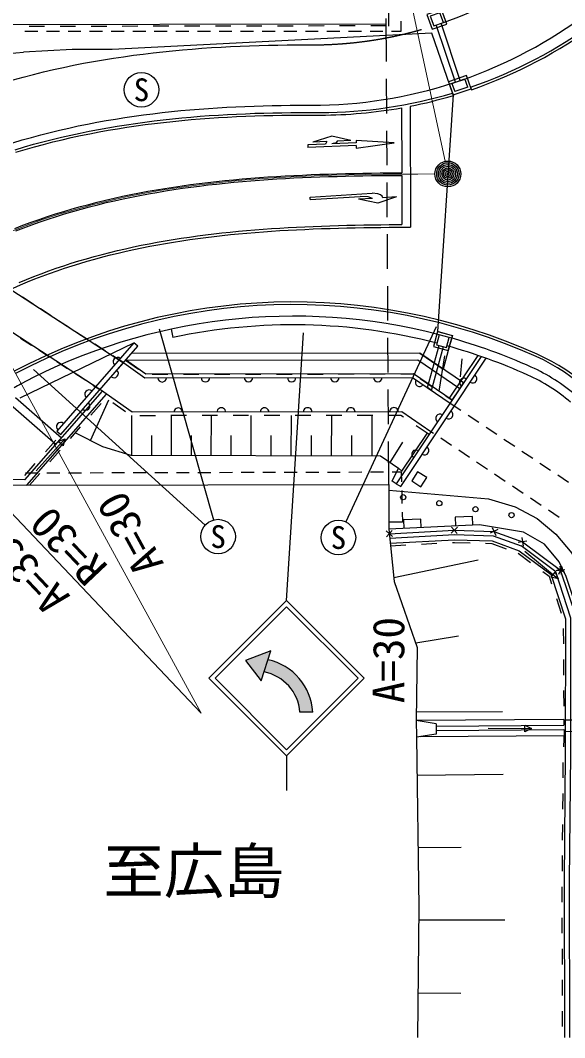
# Model space of a CAD drawing. Units: millimetres, scale not verified. Extents: x 40000 to 680000, y 20000 to 380000.
# Drawn here: x 430603 to 462144, y 238234 to 297162 of the extents above; entities that cross this region are included whole.
import ezdxf
from ezdxf.enums import TextEntityAlignment as Align

# ---------------------------------------------------------------- set-up
doc = ezdxf.new("R2010")
doc.units = ezdxf.units.MM
doc.header["$LTSCALE"] = 1000
doc.header["$PDMODE"] = 32
doc.header["$PDSIZE"] = 500
doc.linetypes.add('CHAIN', pattern=[18.5, 12, -1.5, 3.5, -1.5])
doc.linetypes.add('DASHED', pattern=[7.5, 6, -1.5])
for name, color, linetype, lineweight in [('M-BGD', 7, 'Continuous', 25), ('M-BGD-EXST', 7, 'Continuous', 25), ('M-BMK', 2, 'CHAIN', 13), ('M-BMK-OTRS', 5, 'Continuous', 25), ('M-BMK-SRVR', 3, 'Continuous', 25), ('M-STR-HTXT', 7, 'Continuous', 13), ('M-STR-STR1', 1, 'Continuous', 25), ('M-STR-STRC', 7, 'Continuous', 25)]:
    doc.layers.add(name, color=color, linetype=linetype, lineweight=lineweight)
doc.layers.add('M-BMK-HTXT', color=7, linetype='Continuous')
doc.layers.add('M-OTRS', color=6, linetype='Continuous')
doc.styles.add('ＭＳ ゴシック', font='')
doc.styles.get('ＭＳ ゴシック').set_extended_font_data('MS Gothic')

msp = doc.modelspace()

# ---------------------------------------------------------------- hatches: boundary and pattern name
at = {"layer": 'M-STR-STRC'}
for points in [[(445122, 260647), (443652, 260083), (444564, 258899)], [(445122, 260647), (443652, 260083), (444564, 258899)], [(444957, 260128), (445122, 260647), (443652, 260083), (444564, 258899), (444730, 259418)], [(444957, 260128), (444730, 259418, -0.33505), (446806, 257095), (447549, 257096, 0.33299)]]:
    msp.add_hatch(color=256, dxfattribs=at).paths.add_polyline_path(points)

# ---------------------------------------------------------------- linework, layer by layer
at = {"layer": 'M-BGD'}
for p, q in [((451950, 299629), (451945, 296817)), ((451818, 294769), (451805, 297261)), ((452648, 297110), (452645, 296513)), ((431617, 296513), (430867, 296513)), ((432006, 296807), (431106, 296805)), ((432867, 296513), (432117, 296513)), ((433806, 296810), (432906, 296809)), ((434117, 296513), (433367, 296513)), ((435367, 296513), (434617, 296513)), ((435606, 296813), (434706, 296812)), ((436617, 296513), (435867, 296513)), ((437406, 296817), (436506, 296815)), ((437867, 296513), (437117, 296513)), ((439206, 296820), (438306, 296818)), ((439117, 296513), (438367, 296513)), ((440367, 296513), (439617, 296513)), ((441006, 296823), (440106, 296821)), ((441617, 296513), (440867, 296513)), ((442806, 296826), (441906, 296824)), ((442867, 296513), (442117, 296513)), ((444117, 296513), (443367, 296513)), ((444606, 296829), (443706, 296828)), ((445367, 296513), (444617, 296513)), ((446406, 296832), (445506, 296831)), ((446617, 296513), (445867, 296513)), ((447867, 296513), (447117, 296513)), ((448206, 296835), (447306, 296834)), ((449117, 296513), (448367, 296513)), ((450006, 296839), (449106, 296837)), ((450367, 296513), (449617, 296513)), ((451617, 296513), (450867, 296513)), ((451806, 296842), (450906, 296840)), ((452645, 296513), (452117, 296513)), ((451835, 291769), (451824, 293769)), ((456459, 293958), (455420, 293598)), ((455420, 293598), (455682, 292842)), ((455611, 293505), (456366, 293767)), ((455611, 293505), (455774, 293033)), ((456530, 293295), (456366, 293767)), ((456721, 293202), (456459, 293958)), ((455682, 292842), (456721, 293202)), ((456530, 293295), (455774, 293033)), ((451851, 288769), (451840, 290769)), ((451868, 285769), (451857, 287769)), ((451884, 282769), (451873, 284769)), ((451901, 279769), (451890, 281769)), ((431349, 280718), (430720, 281127)), ((432397, 280038), (431768, 280446)), ((433446, 279357), (432817, 279765)), ((430617, 278760), (431246, 278352)), ((434494, 278677), (433865, 279085)), ((439339, 279274), (439444, 278785)), ((451917, 276769), (451906, 278769)), ((437181, 278478), (432716, 273363)), ((435543, 277996), (434914, 278404)), ((437406, 278280), (437181, 278478)), ((431665, 278080), (432294, 277671)), ((436591, 277315), (435962, 277724)), ((452646, 270165), (457601, 277585)), ((455173, 277736), (454853, 275687)), ((457107, 277757), (455449, 275275)), ((432714, 277399), (433343, 276991)), ((436704, 277479), (437444, 276966)), ((456193, 277550), (456089, 276518)), ((433762, 276719), (434392, 276310)), ((438248, 276662), (439148, 276663)), ((440048, 276664), (440948, 276666)), ((441848, 276667), (442748, 276668)), ((443648, 276669), (444548, 276670)), ((445448, 276671), (446348, 276672)), ((447248, 276673), (448148, 276675)), ((449048, 276676), (449948, 276677)), ((450848, 276678), (451748, 276679)), ((452648, 276680), (453387, 276681)), ((453387, 276681), (453435, 276648)), ((453765, 276423), (454509, 275917)), ((434811, 276038), (435218, 275774)), ((455621, 275161), (456065, 275826)), ((456065, 275826), (456287, 276158)), ((430323, 275309), (432983, 272987)), ((451934, 273769), (451923, 275769)), ((455253, 275411), (455623, 275160)), ((429874, 275037), (432653, 272611)), ((434671, 272831), (435726, 275177)), ((434691, 274298), (435285, 274975)), ((436702, 274485), (435966, 275004)), ((455510, 274994), (456133, 274577)), ((437064, 271975), (437070, 274263)), ((438430, 274262), (437530, 274261)), ((440230, 274265), (439330, 274263)), ((439361, 271969), (439367, 274266)), ((442030, 274267), (441130, 274266)), ((441666, 271963), (441672, 274268)), ((443830, 274269), (442930, 274268)), ((443981, 271957), (443987, 274271)), ((445630, 274271), (444730, 274270)), ((446305, 271951), (446311, 274274)), ((447430, 274274), (446530, 274272)), ((449230, 274276), (448330, 274275)), ((448638, 271944), (448644, 274277)), ((451030, 274278), (450130, 274277)), ((450980, 271938), (450986, 274280)), ((452646, 274280), (451930, 274279)), ((452798, 274177), (452646, 274280)), ((456549, 274299), (457173, 273883)), ((433505, 272945), (434098, 273622)), ((454286, 273164), (453542, 273670)), ((457588, 273605), (458212, 273188)), ((431515, 271069), (433188, 272927)), ((432797, 272774), (433188, 272927)), ((433188, 272927), (433076, 272523)), ((438213, 271972), (438216, 273120)), ((440514, 271966), (440517, 273119)), ((442824, 271960), (442827, 273117)), ((445143, 271954), (445146, 273116)), ((447471, 271947), (447474, 273114)), ((449809, 271941), (449812, 273112)), ((454547, 273229), (454398, 273329)), ((455587, 272535), (454963, 272951)), ((458628, 272910), (459251, 272494)), ((432058, 272159), (432652, 272836)), ((432318, 271592), (432911, 272268)), ((433076, 272523), (432797, 272774)), ((451953, 270276), (451939, 272769)), ((452036, 271555), (452759, 272731)), ((456626, 271840), (456002, 272257)), ((459667, 272216), (460290, 271799)), ((430871, 270806), (431465, 271483)), ((457665, 271146), (457042, 271562)), ((460706, 271521), (461330, 271104)), ((430895, 270950), (431645, 270952)), ((431131, 270238), (431724, 270915)), ((432145, 270953), (432895, 270955)), ((433395, 270956), (434145, 270958)), ((434645, 270960), (435395, 270962)), ((435895, 270963), (436645, 270965)), ((437145, 270966), (437895, 270968)), ((438395, 270969), (439145, 270971)), ((439645, 270973), (440395, 270975)), ((440895, 270976), (441645, 270978)), ((442145, 270979), (442895, 270981)), ((443395, 270982), (444145, 270984)), ((444645, 270986), (445395, 270988)), ((445895, 270989), (446645, 270991)), ((447145, 270992), (447895, 270994)), ((448395, 270995), (449145, 270997)), ((449645, 270999), (450395, 271001)), ((450895, 271002), (451645, 271004)), ((452145, 271005), (452676, 271007)), ((452676, 271007), (452689, 270430)), ((458705, 270451), (458081, 270868)), ((461745, 270827), (462369, 270410)), ((430972, 270238), (451953, 270276)), ((451953, 270276), (451953, 267681)), ((452700, 269930), (452716, 269180)), ((459744, 269756), (459120, 270173)), ((460783, 269062), (460159, 269479)), ((461822, 268367), (461199, 268784)), ((452727, 268680), (452740, 268103)), ((453802, 268275), (452803, 268224)), ((452803, 268224), (452828, 267725)), ((453827, 267775), (453802, 268275)), ((456798, 268426), (455799, 268376)), ((455799, 268376), (455824, 267876)), ((456823, 267927), (456798, 268426)), ((451793, 267589), (452165, 267255)), ((452146, 267608), (451812, 267236)), ((452740, 268103), (451953, 268103)), ((451953, 267681), (452256, 264664)), ((455931, 267795), (455567, 267452)), ((455577, 267805), (455920, 267442)), ((458275, 267661), (457822, 267450)), ((457943, 267782), (458154, 267329)), ((459948, 266990), (459453, 266919)), ((459665, 267202), (459737, 266707)), ((452044, 266727), (452943, 266775)), ((453842, 266823), (454741, 266871)), ((455639, 266919), (455759, 266925)), ((455759, 266925), (456659, 266898)), ((457559, 266872), (457917, 266861)), ((457917, 266861), (458763, 266553)), ((461626, 265216), (459615, 266719)), ((459843, 266421), (461761, 264818)), ((452236, 264880), (457130, 265909)), ((459443, 266306), (460164, 265767)), ((460885, 265229), (461238, 264965)), ((461353, 264915), (461593, 265202)), ((461593, 265202), (461761, 264818)), ((462156, 265340), (461661, 265269)), ((461685, 265416), (462132, 265193)), ((461797, 265081), (462020, 265528)), ((461873, 265552), (461944, 265057)), ((461238, 264965), (461381, 264529)), ((461761, 264818), (461353, 264915)), ((461662, 263673), (461943, 262818)), ((462064, 261937), (462069, 261037)), ((453519, 261095), (455985, 261506)), ((462075, 260137), (462080, 259237)), ((462086, 258337), (462092, 257437)), ((453546, 257108), (458546, 257130)), ((453536, 256619), (462094, 256692)), ((454691, 256408), (453536, 256606)), ((453536, 256606), (453556, 255633)), ((454691, 256408), (454699, 255815)), ((454693, 256279), (462100, 256342)), ((454699, 255815), (453556, 255633)), ((454696, 256029), (462105, 256092)), ((457717, 256162), (460217, 256143)), ((459840, 255958), (459843, 256333)), ((460217, 256143), (459840, 255958)), ((459843, 256333), (460217, 256143)), ((462110, 255975), (462069, 255076)), ((453794, 255671), (462097, 255742)), ((462046, 254177), (462038, 253277)), ((453587, 253448), (458587, 253501)), ((462030, 252377), (462022, 251477)), ((462014, 250577), (462006, 249677)), ((453642, 249257), (456142, 249271)), ((461998, 248777), (461990, 247877)), ((461985, 246977), (461986, 246077)), ((461987, 245177), (461989, 244277)), ((453680, 245067), (458680, 245068)), ((461990, 243377), (461991, 242477)), ((461992, 241577), (461993, 240677)), ((453637, 240835), (456137, 240820)), ((461995, 239777), (461996, 238877))]:
    msp.add_line(p, q, dxfattribs=at)
at = {"layer": 'M-BGD', "linetype": 'DASHED'}
for p, q in [((455810, 293576), (454695, 296894)), ((456094, 293672), (454979, 296989)), ((454195, 275889), (454863, 278332)), ((454431, 275729), (455124, 278261)), ((454431, 275729), (454195, 275889))]:
    msp.add_line(p, q, dxfattribs=at)
at = {"layer": 'M-BGD'}
for points in [[(455310, 296950), (455011, 297796), (454165, 297497), (454464, 296651)], [(455119, 297041), (454920, 297605), (454356, 297406), (454555, 296842)], [(455401, 278030), (455638, 278895), (454773, 279132), (454536, 278267)], [(455297, 278214), (455455, 278791), (454877, 278948), (454720, 278371)], [(455166, 278869), (455166, 278869), (455166, 278870), (455166, 278869)], [(455166, 278869), (455166, 278869), (455166, 278870), (455166, 278869)], [(453621, 271017), (453280, 270487), (453810, 270146), (454151, 270676)]]:
    msp.add_lwpolyline(points, close=True, dxfattribs=at)
for points in [[(411669, 296933), (425526, 296916), (451806, 296962)], [(430161, 290069), (430702, 290231), (431244, 290384), (431786, 290530), (432328, 290669), (432871, 290801), (433413, 290925), (433956, 291042), (434498, 291153), (435040, 291258), (435582, 291356), (436123, 291447), (436664, 291533), (437205, 291613), (437744, 291687), (438283, 291756), (438821, 291820), (439358, 291878), (439895, 291931), (440430, 291980), (440964, 292024), (441498, 292063), (442030, 292098), (442561, 292129), (443091, 292157), (443620, 292180), (444148, 292199), (444674, 292216), (445200, 292229), (445724, 292238), (446247, 292245), (446768, 292249), (447289, 292250), (447808, 292249), (448000, 292248)], [(432716, 273363), (432941, 273166), (437406, 278280)], [(456287, 276158), (453756, 277882), (437040, 277861)], [(457309, 277688), (452389, 270320), (452646, 270165)], [(436591, 277315), (437819, 276462), (453326, 276481), (455510, 274994)], [(455623, 275160), (453387, 276682), (437882, 276663), (436688, 277492)], [(456065, 275826), (453633, 277482), (436691, 277461)], [(435348, 275684), (430837, 270539), (425392, 270563), (423336, 266854), (420635, 259766)], [(423608, 266727), (425568, 270262), (430972, 270238), (435595, 275510)], [(454398, 273329), (452707, 274480), (437084, 274461), (435256, 275750)], [(433803, 273270), (435369, 272472), (437009, 271973), (451477, 271935), (452523, 271224)], [(452389, 270320), (452153, 270462), (452523, 271224), (452709, 271043), (454174, 273239)], [(451953, 269951), (457735, 269451), (459282, 268991), (460552, 268310), (461623, 267399), (462553, 266295), (463089, 265205), (463505, 263699), (463643, 238234)], [(463010, 238234), (463009, 262610), (462240, 264952), (461832, 265793), (460975, 266822), (459763, 267523), (457200, 267946), (451953, 267681)], [(451979, 267422), (455749, 267623), (458049, 267555), (459701, 266954), (461908, 265304)], [(452004, 267173), (455752, 267373), (458001, 267307), (459615, 266719)], [(452034, 266874), (455755, 267073), (457944, 267008), (459513, 266437), (461365, 265053)], [(462445, 238235), (462433, 247322), (462498, 254669), (462509, 262530), (461626, 265216)], [(462807, 238235), (462747, 247297), (462822, 262577), (461908, 265304)], [(452256, 264664), (453606, 260838), (453536, 256606), (453556, 255633)], [(462145, 238235), (462132, 247323), (462199, 254671), (462208, 262482), (461365, 265053)], [(462623, 256631), (462095, 256621), (462100, 256342)], [(462105, 256092), (462107, 255973), (462635, 255984), (462623, 256631)], [(453556, 255633), (453686, 245797), (453609, 238241)]]:
    msp.add_lwpolyline(points, dxfattribs=at)
at = {"layer": 'M-BGD', "linetype": 'DASHED'}
msp.add_lwpolyline([(430187, 293721), (430772, 293880), (431357, 294032), (431941, 294175), (432524, 294310), (433107, 294438), (433688, 294558), (434269, 294672), (434848, 294778), (435426, 294877), (436003, 294970), (436578, 295057), (437152, 295137), (437723, 295211), (438294, 295280), (438862, 295343), (439429, 295400), (439994, 295453), (440556, 295500), (441117, 295542), (441676, 295580), (442233, 295614), (442788, 295643), (443340, 295669), (443891, 295690), (444439, 295708), (444985, 295722), (445529, 295733), (446071, 295741), (446611, 295746), (447148, 295748), (447683, 295747), (447936, 295747)], dxfattribs=at)
at = {"layer": 'M-BGD'}
for centre in [(452788, 269537), (454881, 269192), (456974, 268846), (459067, 268500)]:
    msp.add_circle(centre, 150, dxfattribs=at)
for centre, radius, start, end in [((447588, 318606), 22843, 289.25096, 304.80065), ((447513, 318732), 26489, 271.05398, 307.16662), ((446415, 246304), 33721, 75.46758, 117.87605), ((446415, 246304), 33221, 75.4792, 102.11272), ((446418, 246310), 33715, 65.84885, 74.45226), ((446415, 246304), 33221, 65.84928, 74.44739), ((436229, 277388), 250, 48.87953, 228.87953), ((455815, 267263), 10750, 49.36543, 65.86032), ((436032, 276706), 250, 228.87953, 48.87953), ((438824, 276463), 250, 180.07077, 0.07077), ((441324, 276466), 250, 180.07077, 0.07077), ((443824, 276469), 250, 180.07077, 0.07077), ((446324, 276473), 250, 180.07077, 0.07077), ((448824, 276476), 250, 180.07077, 0.07077), ((451324, 276479), 250, 180.07077, 0.07077), ((456305, 276185), 250, 56.26546, 236.26546), ((456811, 276402), 250, 236.26213, 56.26213), ((455815, 267263), 10250, 49.43665, 65.86032), ((442577, 254509), 24678, 118.90491, 120.00614), ((453737, 276201), 250, 145.74866, 325.74866), ((434585, 275504), 250, 48.87953, 228.87953), ((434388, 274823), 250, 228.87953, 48.87953), ((439753, 274464), 250, 0.07105, 180.07105), ((442253, 274467), 250, 0.07105, 180.07105), ((444753, 274470), 250, 0.07105, 180.07105), ((447253, 274473), 250, 0.07105, 180.07105), ((449753, 274476), 250, 0.07105, 180.07105), ((452253, 274480), 250, 0.07105, 180.07105), ((454917, 274106), 250, 56.26546, 236.26546), ((455423, 274323), 250, 236.26213, 56.26213), ((432941, 273621), 250, 48.87953, 228.87953), ((453529, 272027), 250, 56.26546, 236.26546), ((454034, 272244), 250, 236.26213, 56.26213)]:
    msp.add_arc(centre, radius, start, end, dxfattribs=at)
at = {"layer": 'M-BGD', "linetype": 'DASHED'}
msp.add_arc((447513, 318732), 22989, 271.05398, 287.4594, dxfattribs=at)
at = {"layer": 'M-BGD-EXST'}
for p, q in [((454698, 279415), (449455, 268109)), ((438655, 279299), (441790, 268220)), ((431369, 276935), (441320, 267929))]:
    msp.add_line(p, q, dxfattribs=at)
for centre in [(437621, 293140), (442062, 267258), (449034, 267202)]:
    msp.add_circle(centre, 1000, dxfattribs=at)
at = {"layer": 'M-BMK'}
msp.add_lwpolyline([(430016, 284921), (430948, 285283), (431890, 285618), (432840, 285929), (433799, 286214), (434764, 286476), (435735, 286714), (436711, 286931), (437692, 287126), (438676, 287302), (439664, 287459), (440654, 287597), (441647, 287719), (442641, 287825), (443637, 287917), (444634, 287994), (445632, 288059), (446631, 288113), (447630, 288156), (448629, 288190), (449629, 288216), (450629, 288235), (451628, 288248), (452628, 288256), (453628, 288261), (454628, 288262)], dxfattribs=at)
at = {"layer": 'M-BMK-OTRS'}
for p, q in [((454441, 296418), (435931, 295470)), ((455682, 292842), (454441, 296418)), ((433610, 295472), (430783, 295311)), ((435931, 295470), (433610, 295472)), ((455682, 292842), (454773, 279134)), ((454773, 279134), (455639, 278897)), ((455639, 278897), (455402, 278032)), ((430589, 275303), (437181, 278484)), ((437041, 277867), (437407, 278286)), ((437407, 278286), (437181, 278484)), ((453757, 277884), (437041, 277867)), ((453757, 277884), (455109, 276963)), ((455402, 278032), (455109, 276963))]:
    msp.add_line(p, q, dxfattribs=at)
msp.add_arc((434616, 249380), 46086, 94.76994, 103.69373, dxfattribs=at)
at = {"layer": 'M-BMK-SRVR'}
for radius in [750, 650, 550, 450, 350, 250, 150, 50]:
    msp.add_circle((455378, 288263), radius, dxfattribs=at)
msp.add_point((455378, 288263), dxfattribs=at)
at = {"layer": 'M-OTRS'}
msp.add_point((455378, 288263), dxfattribs=at)
at = {"layer": 'M-STR-HTXT'}
for p, q in [((455221, 288996), (443984, 341421)), ((426693, 283352), (441076, 257024)), ((420449, 278808), (441076, 257024))]:
    msp.add_line(p, q, dxfattribs=at)
at = {"layer": 'M-STR-STR1'}
for p, q in [((414596, 291600), (436574, 277327)), ((435218, 275774), (413490, 289900)), ((435218, 275774), (436574, 277327))]:
    msp.add_line(p, q, dxfattribs=at)
at = {"layer": 'M-STR-STRC'}
for p, q in [((455644, 292952), (455693, 292810)), ((456691, 293288), (456740, 293146)), ((447747, 291825), (447998, 291823)), ((452682, 292088), (452702, 288332)), ((453182, 292172), (453218, 285185)), ((448261, 289988), (447262, 289948)), ((447262, 289948), (447268, 289798)), ((448643, 290454), (447556, 290110)), ((448355, 290142), (447556, 290110)), ((448284, 289993), (448261, 289988)), ((448355, 290142), (448284, 289993)), ((449754, 290199), (448643, 290454)), ((448894, 290071), (448661, 290004)), ((450060, 290061), (448661, 290004)), ((448955, 290166), (448894, 290071)), ((449754, 290199), (448955, 290166)), ((450054, 290211), (450060, 290061)), ((452261, 290075), (450054, 290211)), ((450072, 289761), (452261, 290075)), ((450066, 289911), (447268, 289798)), ((450066, 289911), (450072, 289761)), ((452702, 288182), (452717, 285332)), ((447394, 286929), (450988, 287147)), ((451314, 287120), (450988, 287147)), ((451465, 287062), (451314, 287120)), ((451566, 286980), (451465, 287062)), ((451605, 286884), (451566, 286980)), ((447403, 286779), (447394, 286929)), ((447403, 286779), (450298, 286955)), ((451006, 286848), (450207, 286799)), ((451323, 286567), (450207, 286799)), ((450758, 286946), (450298, 286955)), ((451006, 286848), (450758, 286946)), ((452403, 286933), (451323, 286567)), ((452403, 286933), (451605, 286884)), ((446029, 263550), (447005, 279065)), ((441529, 259050), (446029, 263550)), ((450529, 259050), (446029, 263550)), ((441883, 259050), (446029, 263196)), ((450176, 259050), (446029, 263196)), ((445122, 260647), (443652, 260083)), ((444564, 258899), (445122, 260647)), ((443652, 260083), (444564, 258899)), ((441529, 259050), (446029, 254549)), ((441883, 259050), (446029, 254903)), ((446029, 254903), (450176, 259050)), ((446029, 254550), (450529, 259050)), ((447549, 257096), (446806, 257095)), ((446029, 254549), (446029, 252549))]:
    msp.add_line(p, q, dxfattribs=at)
for points in [[(430303, 289669), (430839, 289828), (431375, 289980), (431912, 290124), (432449, 290262), (432986, 290392), (433524, 290515), (434062, 290631), (434599, 290740), (435137, 290844), (435674, 290941), (436211, 291031), (436747, 291116), (437284, 291195), (437819, 291269), (438354, 291337), (438888, 291400), (439421, 291458), (439954, 291510), (440486, 291558), (441017, 291602), (441547, 291641), (442076, 291676), (442604, 291707), (443131, 291733), (443657, 291756), (444182, 291776), (444706, 291792), (445229, 291805), (445750, 291814), (446271, 291821), (446790, 291825), (447309, 291826), (447826, 291825)], [(430347, 289525), (430881, 289684), (431415, 289835), (431950, 289979), (432485, 290116), (433021, 290246), (433557, 290368), (434093, 290484), (434628, 290593), (435164, 290696), (435700, 290793), (436235, 290883), (436770, 290968), (437305, 291047), (437839, 291120), (438372, 291188), (438905, 291251), (439437, 291308), (439968, 291361), (440499, 291409), (441028, 291452), (441557, 291491), (442085, 291526), (442612, 291557), (443138, 291583), (443663, 291606), (444187, 291626), (444710, 291642), (445232, 291655), (445753, 291664), (446272, 291671), (446791, 291675), (447309, 291676), (447825, 291675), (447997, 291673)], [(430289, 285111), (430756, 285291), (431226, 285465), (431698, 285632), (432173, 285793), (432649, 285948), (433128, 286096), (433608, 286238), (434090, 286374), (434574, 286504), (435059, 286628), (435546, 286747), (436034, 286860), (436523, 286968), (437013, 287070), (437504, 287167), (437997, 287260), (438490, 287347), (438984, 287429), (439478, 287507), (439974, 287580), (440469, 287649), (440966, 287713), (441463, 287774), (441960, 287830), (442458, 287883), (442956, 287931), (443455, 287976), (443954, 288018), (444453, 288057), (444952, 288092), (445451, 288124), (445951, 288153), (446450, 288179), (446950, 288203), (447450, 288225), (447950, 288243), (448450, 288260), (448950, 288275), (449450, 288287), (449951, 288298), (450451, 288307), (450951, 288315), (451451, 288321), (451951, 288326), (452451, 288330), (452700, 288332)], [(430344, 284971), (430809, 285151), (431277, 285324), (431747, 285491), (432220, 285651), (432695, 285805), (433171, 285952), (433650, 286094), (434130, 286229), (434612, 286359), (435096, 286483), (435581, 286601), (436067, 286714), (436554, 286821), (437043, 286923), (437533, 287020), (438024, 287112), (438515, 287199), (439008, 287281), (439501, 287359), (439995, 287432), (440489, 287500), (440985, 287565), (441480, 287625), (441977, 287681), (442473, 287733), (442970, 287782), (443468, 287827), (443966, 287869), (444464, 287907), (444962, 287942), (445460, 287974), (445959, 288003), (446458, 288030), (446957, 288053), (447456, 288075), (447956, 288094), (448455, 288110), (448954, 288125), (449454, 288137), (449954, 288148), (450453, 288157), (450953, 288165), (451453, 288171), (451953, 288176), (452452, 288180), (452702, 288182)], [(430544, 281972), (430965, 282149), (431389, 282320), (431817, 282485), (432247, 282644), (432680, 282798), (433117, 282945), (433556, 283088), (433997, 283224), (434441, 283356), (434888, 283482), (435336, 283602), (435787, 283718), (436240, 283828), (436695, 283934), (437152, 284035), (437611, 284130), (438072, 284221), (438534, 284308), (438998, 284390), (439463, 284468), (439930, 284541), (440399, 284610), (440869, 284676), (441340, 284737), (441813, 284794), (442286, 284848), (442761, 284898), (443238, 284945), (443715, 284988), (444193, 285028), (444673, 285065), (445153, 285098), (445635, 285129), (446117, 285158), (446601, 285183), (447085, 285206), (447571, 285227), (448057, 285245), (448544, 285262), (449032, 285276), (449521, 285288), (450011, 285299), (450501, 285308), (450993, 285315), (451485, 285322), (451978, 285327), (452472, 285330), (452717, 285332)], [(430188, 281653), (430603, 281834), (431022, 282010), (431444, 282180), (431870, 282345), (432298, 282503), (432730, 282656), (433164, 282803), (433601, 282945), (434041, 283081), (434483, 283212), (434927, 283337), (435374, 283457), (435824, 283572), (436275, 283682), (436728, 283788), (437184, 283888), (437641, 283983), (438100, 284074), (438561, 284160), (439023, 284242), (439487, 284320), (439953, 284393), (440420, 284462), (440889, 284527), (441359, 284588), (441830, 284645), (442303, 284699), (442777, 284749), (443252, 284795), (443728, 284838), (444205, 284878), (444684, 284915), (445164, 284949), (445644, 284980), (446126, 285008), (446608, 285033), (447092, 285056), (447577, 285077), (448062, 285095), (448549, 285112), (449036, 285126), (449525, 285138), (450014, 285149), (450504, 285158), (450995, 285165), (451487, 285172), (451979, 285177), (452473, 285180), (453218, 285185)]]:
    msp.add_lwpolyline(points, dxfattribs=at)
for centre, radius, start, end in [((447935, 318749), 26925, 288.97923, 306.4104), ((447935, 318749), 27075, 288.97997, 306.4104), ((447935, 318749), 26925, 270.13281, 286.6384), ((447935, 318749), 27075, 281.17437, 286.65227), ((447935, 318749), 27075, 270.13281, 280.0988), ((446415, 246304), 34546, 65.8494, 117.89319), ((446415, 246304), 34396, 65.8494, 117.89319), ((455815, 267263), 11425, 28.40846, 65.86032), ((455815, 267263), 11575, 28.40846, 65.86032), ((444229, 256881), 3327, 3.70323, 77.37188), ((444229, 256881), 2586, 4.73997, 78.83443)]:
    msp.add_arc(centre, radius, start, end, dxfattribs=at)

# ---------------------------------------------------------------- texts
at = {"layer": 'M-BGD-EXST', "style": 'ＭＳ ゴシック'}
for p in [(437621, 293140), (442062, 267258), (449034, 267202)]:
    msp.add_text('S', height=1320, dxfattribs=at).set_placement(p, align=Align.MIDDLE_CENTER)
at = {"layer": 'M-BMK-HTXT', "style": 'ＭＳ ゴシック'}
msp.add_text('至広島', height=2566, dxfattribs=at).set_placement((445918, 245830), align=Align.BOTTOM_RIGHT)
at = {"layer": 'M-STR-HTXT', "style": 'ＭＳ ゴシック'}
for s, rotation, p in [('A=30', 118.648, (437338, 264795)), ('R=30', 133.438, (434432, 264252))]:
    msp.add_text(s, height=1833, rotation=rotation, dxfattribs=at).set_placement(p, align=Align.TOP_LEFT)
for s, rotation, p in [('A=35', 133.438, (433945, 264181)), ('A=30', 90, (453403, 257610))]:
    msp.add_text(s, height=1833, rotation=rotation, dxfattribs=at).set_placement(p, align=Align.BOTTOM_LEFT)

doc.saveas('drawing.dxf')
